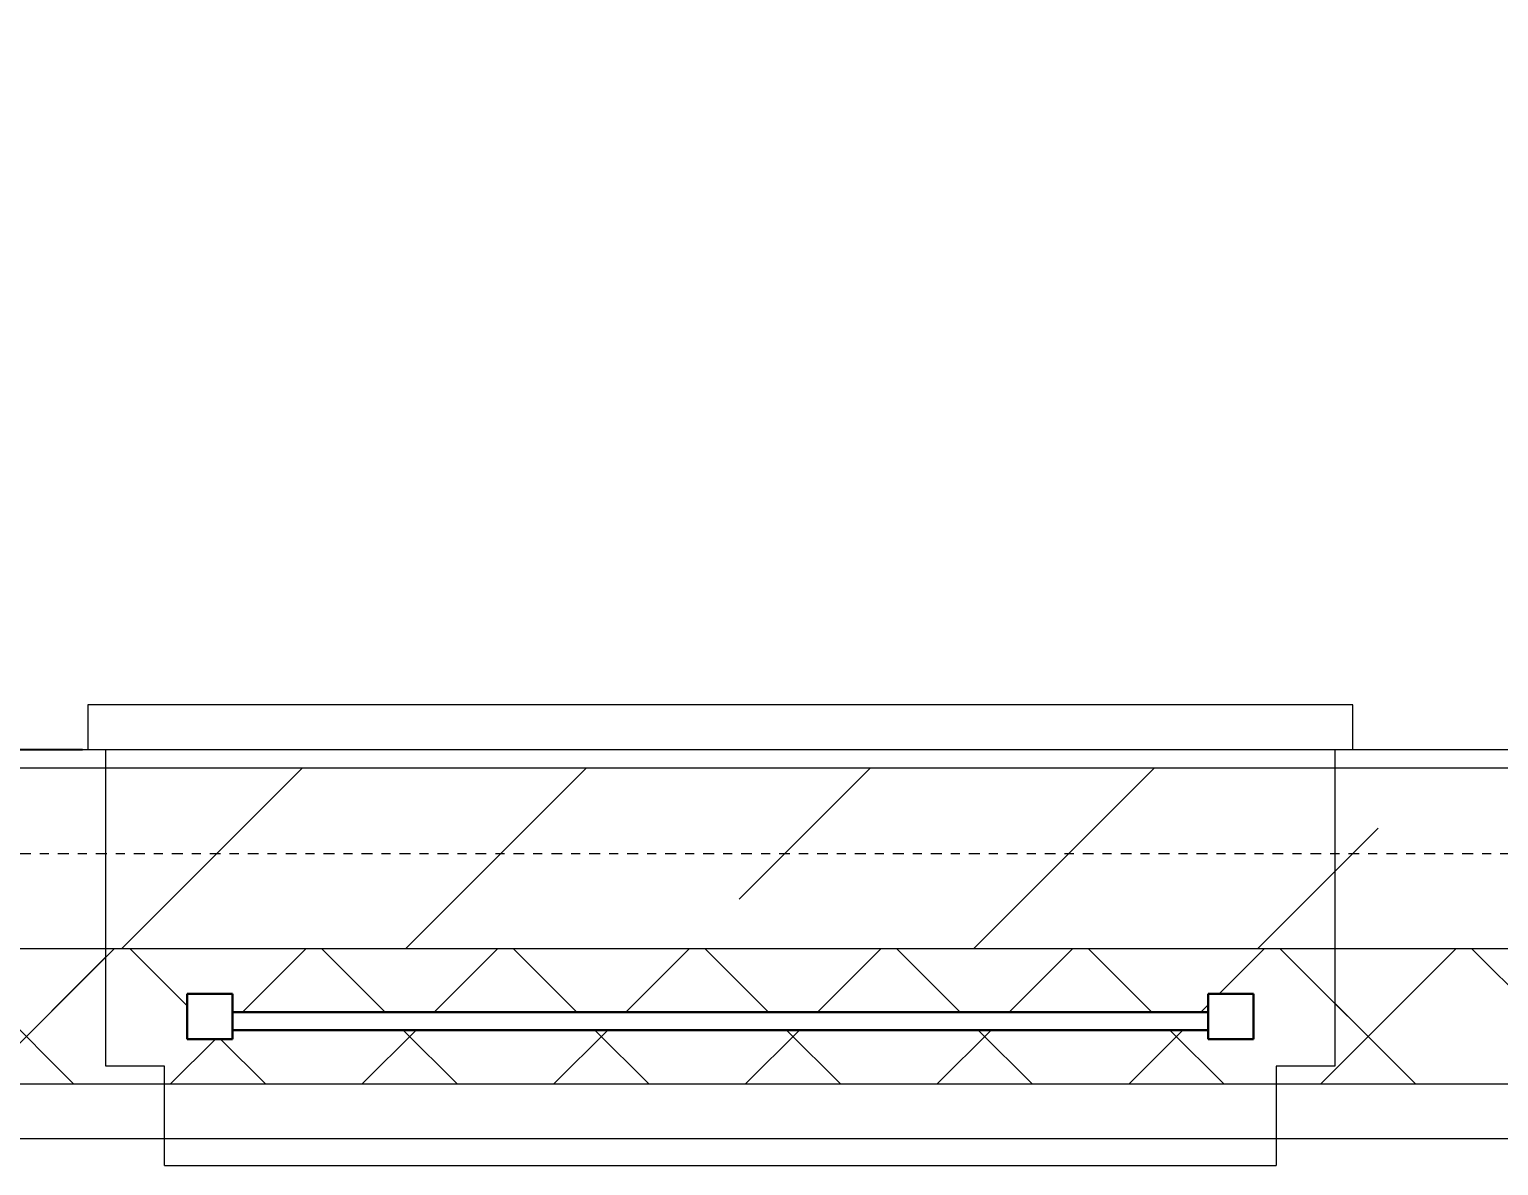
# Model space of a CAD drawing. Header units: millimetres. Extents: x -174154 to -170572, y -111302 to -109817.
# Drawn here: x -173283.75 to -173267.49, y -110625.09 to -110612.51 of the extents above; entities that cross this region are included whole.
import ezdxf

# ---------------------------------------------------------------- set-up
doc = ezdxf.new("R2010")
doc.units = ezdxf.units.MM
doc.linetypes.add('ACAD_ISO02W100', pattern=[15, 12, -3])
doc.linetypes.add('ADSK_Линия сетки', pattern=[21, 12, -3, 3, -3])
doc.layers.get('Defpoints').update_dxf_attribs({"color": 70})
for name, color, linetype, lineweight in [('!Подложка', 252, 'ACAD_ISO02W100', 25), ('Каркас_Импост', 7, 'Continuous', 18), ('Окна', 7, 'Continuous', 18), ('Оси', 7, 'Continuous', 9), ('Остекление', 7, 'Continuous', 30), ('Отлив', 7, 'Continuous', 18), ('Подоконник_Верхний брус', 7, 'Continuous', 18), ('Размеры', 7, 'Continuous', 9), ('Стены разрез', 7, 'Continuous', 40), ('Стены штриховка', 7, 'Continuous', 18)]:
    doc.layers.add(name, color=color, linetype=linetype, lineweight=lineweight)
doc.styles.add('GOST Common', font='GOST Common.ttf', dxfattribs={"width": 0.9, "height": 250})
doc.dimstyles.new('ADSK_Проверочный', dxfattribs={"dimscale": 304.8, "dimtxt": 251.4287490705518, "dimasz": 0.4639107611548557, "dimexe": 0.4921259842519685, "dimexo": 0.4921259842519685, "dimgap": 0.1640419947506562, "dimtad": 1, "dimdec": 0, "dimdsep": 46, "dimtxsty": 'GOST Common', "dimblk1": 'OBLIQUE', "dimblk2": 'OBLIQUE', "dimsah": 1, "dimcen": 0.09, "dimazin": 0, "dimtfac": 1, "dimtdec": 4, "dimtix": 1, "dimtmove": 0, "dimatfit": 3, "dimfxl": 1, "dimtvp": 1, "dimtolj": 1, "dimtzin": 0, "dimarcsym": 2})
pattern_1 = [(45, (30280.00000000015, 12304.99999999978), (-106.0660171779821, 106.0660171779821), []), (135, (30280.00000000015, 12304.99999999978), (-106.0660171779821, -106.0660171779821), [])]
pattern_2 = [(45, (30280.00000000015, 12304.99999999978), (-314.3089642374204, 314.3089642374204), []), (45, (30594.30900000015, 12304.99999999978), (-314.3089642374204, 314.3089642374204), [555.625, -111.125, 3.353, -107.772])]

# ---------------------------------------------------------------- blocks, each defined once
blk = doc.blocks.new('B2B_Окно_1створка - 1320х2060h-717281-В_АР_ПЭ_02 Этаж')
at = {"layer": 'Каркас_Импост', "lineweight": 30}
for p, q in [((-540.0000000000048, 535.0000000009742), (-590.0000000000048, 535.0000000009742)), ((-590.0000000000048, 535.0000000009742), (-590.0000000000048, 485.0000000009742)), ((-540.0000000000048, 485.0000000009742), (-540.0000000000048, 535.0000000009742)), ((539.9999999999916, 535.0000000009742), (539.9999999999916, 485.0000000009742)), ((589.9999999999915, 535.0000000009742), (539.9999999999916, 535.0000000009742)), ((589.9999999999916, 485.0000000009742), (589.9999999999915, 535.0000000009742)), ((-590.0000000000048, 485.0000000009742), (-540.0000000000048, 485.0000000009742)), ((539.9999999999916, 485.0000000009742), (589.9999999999916, 485.0000000009742))]:
    blk.add_line(p, q, dxfattribs=at)
at = {"layer": 'Остекление'}
for p, q in [((539.9999999999932, 525.0000000009725), (-540.0000000000066, 525.000000000976)), ((-540.0000000000066, 525.000000000976), (-540.0000000000066, 505.000000000976)), ((539.9999999999931, 505.0000000009725), (539.9999999999932, 525.0000000009725)), ((-540.0000000000066, 505.000000000976), (539.9999999999931, 505.0000000009725))]:
    blk.add_line(p, q, dxfattribs=at)
blk = doc.blocks.new('В2В_Подоконник_ПВХ - ПВХ-V3-В_АР_ПЭ_02 Этаж')
at = {"layer": 'Подоконник_Верхний брус'}
for p, q in [((-700.0000000000006, -279.9999999999951), (-700.0000000000007, -329.9999999999969)), ((699.9999999999997, -329.9999999999991), (699.9999999999998, -279.9999999999973)), ((-700.0000000000007, -329.9999999999969), (699.9999999999997, -329.9999999999991))]:
    blk.add_line(p, q, dxfattribs=at)
blk = doc.blocks.new('B2B_Отлив - Отлив_металлический-V4-В_АР_ПЭ_02 Этаж')
at = {"layer": 'Отлив'}
for p, q in [((-614.9999999999999, 79.99999999902296), (-614.9999999999999, 110.0000000000041)), ((614.9999999999999, 110.0000000000041), (-614.9999999999999, 110.0000000000041)), ((614.9999999999999, 110.0000000000041), (614.9999999999999, 79.9999999990253))]:
    blk.add_line(p, q, dxfattribs=at)
blk = doc.blocks.new('_Oblique')
at = {"color": 0, "linetype": 'ByBlock', "lineweight": -2}
blk.add_line((-0.5, -0.5), (0.5, 0.5), dxfattribs=at)
blk = doc.blocks.new('*D520')
at = {"layer": 'Defpoints', "color": 0, "transparency": 16777216}
for p in [(12139.33113757062, 1329.999999999962), (12868.98468147726, 1329.999999999962), (13079.2797391595, 429.9999999999657)]:
    blk.add_point(p, dxfattribs=at)
at = {"layer": 'Размеры', "color": 0, "lineweight": -2, "transparency": 16777216}
for p, q in [((12718.98468147726, 1329.999999999962), (11989.33113757062, 1329.999999999962)), ((12139.33113757062, 429.9999999999655), (12139.33113757062, 1329.999999999962)), ((12929.2797391595, 429.9999999999657), (11989.33113757062, 429.9999999999655))]:
    blk.add_line(p, q, dxfattribs=at)
at = {"layer": 'Размеры', "color": 0, "lineweight": -2, "transparency": 16777216, "xscale": 141.4, "yscale": 141.4, "zscale": 141.4}
for p, rotation in [((12139.33113757062, 1329.999999999962), 90), ((12139.33113757062, 429.9999999999655), 270)]:
    blk.add_blockref('_Oblique', p, dxfattribs=dict(at, rotation=rotation))
at = {"layer": 'Размеры', "color": 0, "lineweight": 20, "transparency": 16777216, "insert": (11964.33113757062, 879.9999999999602), "char_height": 250, "width": 567.6323623084321, "attachment_point": 5, "rotation": 90, "style": 'GOST Common'}
blk.add_mtext('\\A1;900', dxfattribs=at)
blk = doc.blocks.new('A$C02fe7d8c')
at = {"layer": 'Стены разрез', "lineweight": 20, "true_color": 0x636466}
h = blk.add_hatch(dxfattribs=at)
h.set_pattern_fill('FP_2', color=251, style=0, pattern_type=2)
h.set_pattern_definition(pattern_2)
h.paths.add_polyline_path([(14392.26481203881, 209.9999999999436), (15029.99999999991, 209.9999999999436), (15029.99999999991, 409.9999999999418), (10920.01034354042, 409.9999999999582), (10920.01034354042, 209.9999999999618), (13641.12819182615, 209.9999999999527)])
h.paths.add_polyline_path([(9560.010343540427, 209.9999999999618), (9560.010343540427, 409.9999999999582), (6599.999999999985, 409.9999999999764), (6599.999999999989, 209.9999999999782), (9134.308470550255, 209.9999999999618)])
h.paths.add_polyline_path([(5239.999999999989, 209.9999999999782), (5239.999999999985, 409.9999999999764), (2320.010343540409, 409.9999999999927), (2320.010343540413, 209.9999999999964), (4627.488749274355, 209.9999999999782)])
h.paths.add_polyline_path([(960.0103435404089, 209.9999999999964), (960.0103435404089, 409.9999999999927), (209.9999999999673, 409.9999999999927), (209.9999999999673, 209.9999999999964), (871.805648211106, 209.9999999999964)])
h = blk.add_hatch(dxfattribs=at)
h.set_pattern_fill('FP_2', color=251, style=0, pattern_type=2)
h.set_pattern_definition(pattern_2)
h.paths.add_polyline_path([(14767.83312214513, 209.9999999999527), (15029.99999999991, 209.9999999999527), (15029.99999999991, 409.9999999999509), (14314.99999999999, 409.9999999999509), (14314.99999999998, 209.9999999999527), (14392.26481203881, 209.9999999999527)])
h.paths.add_polyline_path([(11603.00012703501, 209.9999999999618), (12954.99999999999, 209.9999999999618), (12954.99999999999, 409.9999999999582), (11603.00012703501, 409.9999999999582)])
h = blk.add_hatch(dxfattribs=at)
h.set_pattern_fill('FP_1', color=251, style=0, pattern_type=2)
h.set_pattern_definition(pattern_1)
h.paths.add_polyline_path([(15029.99999999991, 59.99999999994361), (15029.99999999991, 209.9999999999436), (10920.01034354042, 209.9999999999618), (10920.01034354043, 79.99999999996544), (10855.01034354042, 79.99999999996544), (10855.01034354042, 59.99999999995998), (12138.85495140086, 59.99999999995089)])
h.paths.add_polyline_path([(9625.010343540456, 59.99999999995998), (9625.010343540449, 79.99999999996544), (9560.010343540427, 79.99999999996544), (9560.010343540427, 209.9999999999618), (6599.999999999989, 209.9999999999782), (6599.999999999989, 79.99999999997272), (6534.999999999985, 79.99999999997272), (6534.999999999982, 59.99999999997817), (9134.308470550255, 59.99999999995998)])
h.paths.add_polyline_path([(5305.000000000015, 59.99999999997817), (5305.000000000015, 79.99999999997272), (5239.999999999989, 79.99999999997272), (5239.999999999989, 209.9999999999782), (2320.010343540413, 209.9999999999964), (2320.010343540413, 79.99999999998181), (2255.010343540409, 79.99999999998181), (2255.010343540405, 59.99999999999454), (3125.215508849058, 59.99999999998727)])
h.paths.add_polyline_path([(120.6690279984578, 59.99999999999454), (1025.010343540434, 59.99999999999454), (1025.010343540434, 79.9999999999909), (960.0103435404089, 79.9999999999909), (960.0103435404089, 209.9999999999964), (59.9999999999709, 209.9999999999964), (59.9999999999709, 59.99999999999454)])
h.paths.add_polyline_path([(13094.99999999999, 109.9999999989795), (13044.99999999998, 109.9999999989795), (13044.99999999998, 159.9999999989759), (13094.99999999999, 159.9999999989759), (13094.99999999999, 139.9999999989814), (14174.99999999999, 139.9999999989814), (14174.99999999999, 159.9999999989759), (14224.99999999997, 159.9999999989759), (14224.99999999997, 109.9999999989795), (14174.99999999999, 109.9999999989795), (14174.99999999999, 119.9999999989759), (13094.99999999999, 119.9999999989759)])
h = blk.add_hatch(dxfattribs=at)
h.set_pattern_fill('FP_1', color=251, style=0, pattern_type=2)
h.set_pattern_definition(pattern_1)
h.paths.add_polyline_path([(15029.99999999991, 59.99999999995089), (15029.99999999991, 209.9999999999527), (14314.99999999998, 209.9999999999527), (14314.99999999998, 79.99999999897773), (14249.99999999999, 79.99999999897773), (14249.99999999999, 59.99999999995089)])
h.paths.add_polyline_path([(12138.85495140086, 59.99999999995998), (13020.00000000001, 59.99999999995998), (13020.00000000001, 79.99999999897773), (12954.99999999999, 79.99999999897773), (12954.99999999999, 209.9999999999618), (11603.00012703501, 209.9999999999618), (11603.00012703501, 59.99999999995998)])
at = {"layer": 'Оси', "linetype": 'ADSK_Линия сетки'}
blk.add_line((32779.99999999999, 314.9999999997399), (-1856.358330931387, 314.9999999998527), dxfattribs=at)
at = {"layer": 'Стены разрез', "color": 251, "lineweight": 20, "true_color": 0x636466}
for p, q in [((15467.49999999987, 429.9999999999527), (10920.01034354045, 429.9999999999654)), ((12955, 79.999999998985), (12955.00000000001, 429.99999999996)), ((14315.00000000001, 429.9999999999563), (14315, 79.99999999898137)), ((13020.00000000003, 79.999999998985), (12955, 79.999999998985)), ((13020.00000000003, -3.819877747446299e-11), (13020.00000000003, 79.999999998985)), ((14315, 79.99999999898137), (14250, 79.99999999898137)), ((14250, 79.99999999898137), (14250, -4.365574568510056e-11)), ((10855.01034354044, -3.456079866737127e-11), (24555.00000000004, -7.639755494892597e-11))]:
    blk.add_line(p, q, dxfattribs=at)
at = {"layer": 'Стены штриховка', "color": 251, "lineweight": 20, "true_color": 0x636466}
for p, q in [((15467.49999999987, 409.9999999999527), (10920.01034354045, 409.9999999999654)), ((24490.00000000001, 209.9999999999236), (10920.01034354045, 209.9999999999654)), ((24555.00000000004, 59.99999999992178), (10855.01034354045, 59.99999999996726))]:
    blk.add_line(p, q, dxfattribs=at)
at = {"layer": 'Окна', "color": 251, "lineweight": 20, "true_color": 0x636466, "rotation": 180}
for name, p in [('В2В_Подоконник_ПВХ - ПВХ-V3-В_АР_ПЭ_02 Этаж', (13635, 149.9999999989814)), ('B2B_Окно_1створка - 1320х2060h-717281-В_АР_ПЭ_02 Этаж', (13635, 644.9999999999582)), ('B2B_Отлив - Отлив_металлический-V4-В_АР_ПЭ_02 Этаж', (13635, 79.99999999898137))]:
    blk.add_blockref(name, p, dxfattribs=at)
at = {"layer": 'Размеры', "color": 251, "lineweight": 20, "true_color": 0x636466}
dim = blk.add_linear_dim(base=(12139.33113757062, 1329.999999999962), p1=(13079.27973915949, 429.9999999999654), p2=(12868.98468147726, 1329.999999999962), angle=90, dimstyle='ADSK_Проверочный', override={"dimpost": '<>', "dimfxl": 924.2423985543884}, dxfattribs=at)
dim.commit()
dim.dimension.update_dxf_attribs({"geometry": '*D520', "text_midpoint": (11964.33113757062, 879.9999999999602)})

msp = doc.modelspace()

# ---------------------------------------------------------------- block references
at = {"layer": '!Подложка', "ltscale": 20, "xscale": 0.01, "yscale": 0.01, "zscale": 0.01}
msp.add_blockref('A$C02fe7d8c', (-173412.4511532319, -110624.7877293258), dxfattribs=at)

doc.saveas('drawing.dxf')
